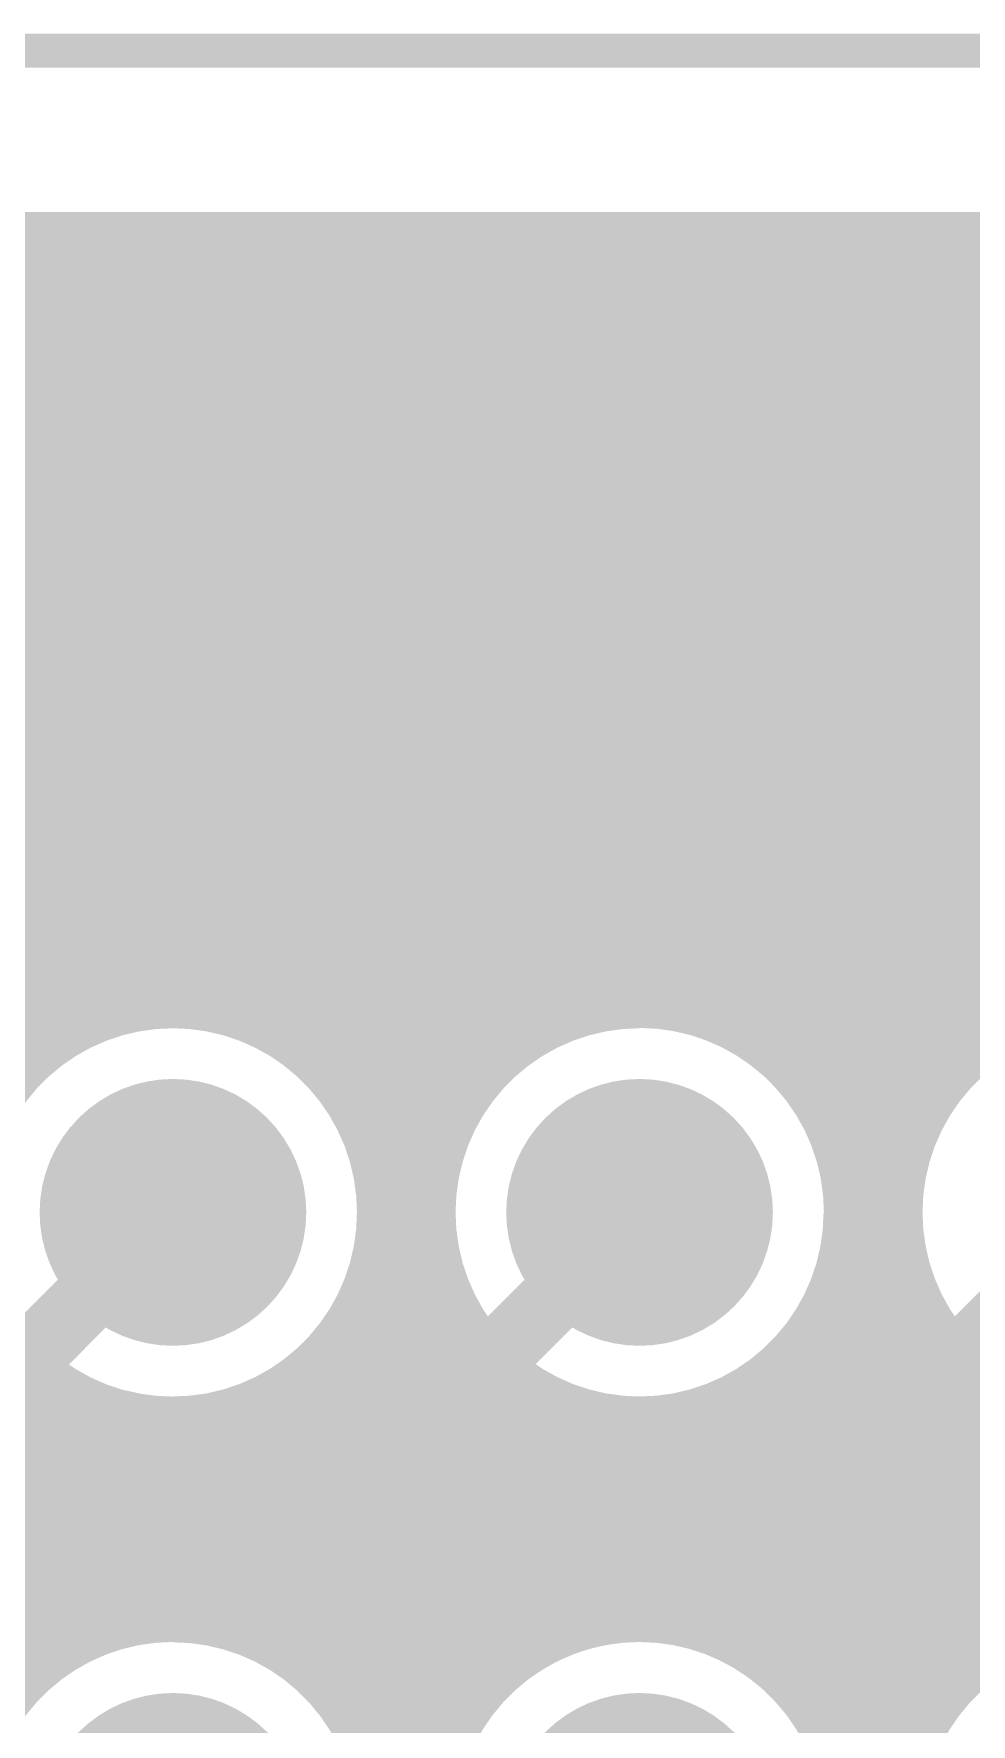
# Model space of a CAD drawing. Extents: x -5 to 100, y -56 to 115.
# Drawn here: x 21.71 to 28.73, y 102.46 to 115.13 of the extents above; entities that cross this region are included whole.
import ezdxf

# ---------------------------------------------------------------- set-up
doc = ezdxf.new("R2010")
doc.units = 0
doc.header["$MEASUREMENT"] = 0
doc.layers.get('0').update_dxf_attribs({"linetype": 'CONTINUOUS'})
for name, color, linetype in [('22-314-0_BOT', 7, 'CONTINUOUS'), ('22-314-0_DRD', 7, 'CONTINUOUS'), ('22-314-0_DRL', 2, 'CONTINUOUS'), ('22-314-0_SMB', 4, 'CONTINUOUS'), ('22-314-0_SMT', 3, 'CONTINUOUS'), ('22-314-0_SST', 5, 'CONTINUOUS'), ('22-314-0_TOP', 10, 'CONTINUOUS'), ('THRUHOLE_TAP', 12, 'CONTINUOUS')]:
    doc.layers.add(name, color=color, linetype=linetype)

# ---------------------------------------------------------------- blocks, each defined once
blk = doc.blocks.new('ROUND_1')
at = {"const_width": 0.99949}
blk.add_lwpolyline([(-0.499744, 0, 1), (0.499744, 0, 1)], format="xyb", close=True, dxfattribs=at)
blk = doc.blocks.new('ROUND_17')
at = {"const_width": 0.54991}
blk.add_lwpolyline([(-0.274954, 0, 1), (0.274954, 0, 1)], format="xyb", close=True, dxfattribs=at)

msp = doc.modelspace()

# ---------------------------------------------------------------- linework, layer by layer
at = {"layer": '22-314-0_BOT'}
for points, const_width in [([(98.425, 113.665), (-3.81, 113.665)], 0.254), ([(98.425, 113.6396), (-3.81, 113.6396)], 0.254), ([(21.7932, 113.665), (21.7932, 107.46232)], 0.254), ([(22.0218, 113.665), (22.0218, 107.61726)], 0.254), ([(22.2504, 113.665), (22.2504, 107.7214)], 0.254), ([(22.479, 113.665), (22.479, 107.77982)], 0.254), ([(22.7076, 113.665), (22.7076, 107.80522)], 0.254), ([(22.9362, 113.665), (22.9362, 107.79506)], 0.254), ([(23.1648, 113.665), (23.1648, 107.7468)], 0.254), ([(23.3934, 113.665), (23.3934, 107.66044)], 0.254), ([(23.622, 113.665), (23.622, 107.52836)], 0.254), ([(23.8506, 113.665), (23.8506, 107.3277)], 0.254), ([(24.0792, 113.665), (24.0792, 107.00766)], 0.254), ([(24.3078, 113.665), (24.3078, 105.4354)], 0.254), ([(24.5364, 113.665), (24.5364, 105.664)], 0.254), ([(24.765, 113.665), (24.765, 106.56062)], 0.254), ([(24.9936, 113.665), (24.9936, 107.13212)], 0.254), ([(25.2222, 113.665), (25.2222, 107.40136)], 0.254), ([(25.4508, 113.665), (25.4508, 107.57662)], 0.254), ([(25.6794, 113.665), (25.6794, 107.69346)], 0.254), ([(25.908, 113.665), (25.908, 107.76712)], 0.254), ([(26.1366, 113.665), (26.1366, 107.80268)], 0.254), ([(26.3652, 113.665), (26.3652, 107.80014)], 0.254), ([(26.5938, 113.665), (26.5938, 107.76458)], 0.254), ([(26.8224, 113.665), (26.8224, 107.69346)], 0.254), ([(27.051, 113.665), (27.051, 107.57408)], 0.254), ([(27.2796, 113.665), (27.2796, 107.39882)], 0.254), ([(27.5082, 113.665), (27.5082, 107.12704)], 0.254), ([(27.7368, 113.665), (27.7368, 106.5403)], 0.254), ([(27.9654, 113.665), (27.9654, 105.59288)], 0.254), ([(28.194, 113.665), (28.194, 105.82148)], 0.254), ([(28.4226, 113.665), (28.4226, 107.01274)], 0.254), ([(28.6512, 113.665), (28.6512, 107.33024)], 0.254), ([(98.425, 113.411), (-3.81, 113.411)], 0.254), ([(98.425, 113.1824), (-3.81, 113.1824)], 0.254), ([(98.425, 112.9538), (-3.81, 112.9538)], 0.254), ([(98.425, 112.7252), (-3.81, 112.7252)], 0.254), ([(98.425, 112.4966), (-3.81, 112.4966)], 0.254), ([(98.425, 112.268), (-3.81, 112.268)], 0.254), ([(98.425, 112.0394), (-3.81, 112.0394)], 0.254), ([(98.425, 111.8108), (-3.81, 111.8108)], 0.254), ([(98.425, 111.5822), (-3.81, 111.5822)], 0.254), ([(98.425, 111.3536), (-3.81, 111.3536)], 0.254), ([(98.425, 111.125), (-3.81, 111.125)], 0.254), ([(98.425, 110.8964), (-3.81, 110.8964)], 0.254), ([(98.425, 110.6678), (-3.81, 110.6678)], 0.254), ([(98.425, 110.4392), (-3.81, 110.4392)], 0.254), ([(98.425, 110.2106), (-3.81, 110.2106)], 0.254), ([(98.425, 109.982), (-3.81, 109.982)], 0.254), ([(43.14444, 109.7534), (-3.81, 109.7534)], 0.254), ([(42.91584, 109.5248), (-3.81, 109.5248)], 0.254), ([(42.68724, 109.2962), (-3.81, 109.2962)], 0.254), ([(42.45864, 109.0676), (-3.81, 109.0676)], 0.254), ([(42.23004, 108.839), (-3.81, 108.839)], 0.254), ([(42.00144, 108.6104), (-3.81, 108.6104)], 0.254), ([(41.77284, 108.3818), (-3.81, 108.3818)], 0.254), ([(41.54424, 108.1532), (-3.81, 108.1532)], 0.254), ([(41.31564, 107.9246), (-3.81, 107.9246)], 0.254), ([(22.18436, 107.696), (19.81454, 107.696)], 0.254), ([(25.68448, 107.696), (23.31466, 107.696)], 0.254), ([(29.1846, 107.696), (26.81478, 107.696)], 0.254), ([(21.79828, 107.4674), (20.20062, 107.4674)], 0.254), ([(25.29586, 107.4674), (23.70074, 107.4674)], 0.254), ([(28.79598, 107.4674), (27.20086, 107.4674)], 0.254), ([(25.0698, 107.2388), (23.9268, 107.2388)], 0.254), ([(28.56992, 107.2388), (27.42692, 107.2388)], 0.254), ([(24.91994, 107.0102), (24.0792, 107.0102)], 0.254), ([(28.42006, 107.0102), (27.57678, 107.0102)], 0.254), ([(24.82088, 106.7816), (24.17826, 106.7816)], 0.254), ([(28.321, 106.7816), (27.67584, 106.7816)], 0.254), ([(24.76246, 106.553), (24.23414, 106.553)], 0.254), ([(28.26258, 106.553), (27.73426, 106.553)], 0.254), ([(28.194, 49.276), (23.622, 53.848), (23.622, 97.79), (21.082, 100.33), (21.082, 104.63022), (22.75078, 106.299)], 0.508), ([(22.75078, 106.299), (21.082, 104.63022), (21.082, 100.33), (23.622, 97.79), (23.622, 53.848), (28.194, 49.276)], 0.508), ([(26.24836, 106.299), (24.638, 104.68864), (24.638, 99.822), (25.146, 99.314), (25.146, 56.134), (30.48, 50.8), (30.48, 46.736), (34.036, 43.18), (34.036, 39.37), (35.814, 37.592), (53.594, 37.592), (58.166, 33.02), (65.024, 33.02), (67.38366, 35.37966), (67.38366, 35.4838)], 0.508), ([(29.74848, 106.299), (28.194, 104.74452), (28.194, 100.33), (27.432, 99.568), (27.432, 55.372), (39.624, 43.18), (39.624, 40.64), (41.148, 39.116), (57.25414, 39.116), (60.8838, 35.4838)], 0.508), ([(24.74214, 106.3244), (24.257, 106.3244)], 0.254), ([(28.24226, 106.3244), (27.75458, 106.3244)], 0.254), ([(24.75484, 106.0958), (24.24176, 106.0958)], 0.254), ([(24.765, 106.03738), (24.765, 105.8926)], 0.254), ([(27.7368, 106.0577), (27.7368, 105.36428)], 0.254), ([(28.25496, 106.0958), (27.74188, 106.0958)], 0.254), ([(24.7904, 105.918), (24.10206, 105.22966)], 0.254), ([(24.7396, 105.8672), (24.1935, 105.8672)], 0.254), ([(28.29052, 105.918), (27.65806, 105.28554)], 0.254), ([(28.23972, 105.8672), (27.69362, 105.8672)], 0.254), ([(24.511, 105.6386), (24.1046, 105.6386)], 0.254), ([(28.01112, 105.6386), (27.60472, 105.6386)], 0.254), ([(24.0792, 105.5878), (24.0792, 105.20426)], 0.254), ([(24.2824, 105.41), (23.96744, 105.41)], 0.254), ([(27.78252, 105.41), (27.46502, 105.41)], 0.254), ([(27.5082, 105.47096), (27.5082, 105.07472)], 0.254), ([(23.8506, 105.2703), (23.8506, 102.72776)], 0.254), ([(24.05634, 105.1814), (23.7617, 105.1814)], 0.254), ([(27.56916, 105.1814), (27.25928, 105.1814)], 0.254), ([(27.2796, 105.19918), (27.2796, 102.79888)], 0.254), ([(23.622, 105.06964), (23.622, 102.92842)], 0.254), ([(27.051, 105.02138), (27.051, 102.97668)], 0.254), ([(23.3934, 104.93502), (23.3934, 103.06304)], 0.254), ([(23.92426, 104.9528), (23.42642, 104.9528)], 0.254), ([(26.8224, 104.90454), (26.8224, 103.09352)], 0.254), ([(27.45994, 104.9528), (26.92654, 104.9528)], 0.254), ([(22.36978, 104.84104), (21.844, 104.31526)], 0.254), ([(22.36978, 104.84104), (21.844, 104.31526)], 0.254), ([(23.876, 104.7242), (22.25294, 104.7242)], 0.254), ([(22.479, 104.81564), (22.479, 103.18242)], 0.254), ([(22.7076, 104.79278), (22.7076, 103.20528)], 0.254), ([(22.9362, 104.80294), (22.9362, 103.19512)], 0.254), ([(23.1648, 104.84866), (23.1648, 103.1494)], 0.254), ([(25.86736, 104.84104), (25.4, 104.37114)], 0.254), ([(27.432, 104.7242), (25.75052, 104.7242)], 0.254), ([(25.908, 104.83088), (25.908, 103.16718)], 0.254), ([(26.1366, 104.79532), (26.1366, 103.20274)], 0.254), ([(26.3652, 104.79532), (26.3652, 103.20274)], 0.254), ([(26.5938, 104.83088), (26.5938, 103.16718)], 0.254), ([(27.432, 104.74452), (27.432, 102.63378)], 0.254), ([(22.2504, 104.72166), (22.2504, 103.12146)], 0.254), ([(23.876, 104.68864), (23.876, 102.70236)], 0.254), ([(25.6794, 104.65054), (25.6794, 103.09352)], 0.254), ([(22.0218, 104.49306), (22.0218, 103.01986)], 0.254), ([(23.876, 104.4956), (22.02434, 104.4956)], 0.254), ([(27.432, 104.4956), (25.52192, 104.4956)], 0.254), ([(25.4, 104.37114), (25.4, 102.94366)], 0.254), ([(25.4508, 104.42194), (25.4508, 102.97668)], 0.254), ([(21.844, 104.31526), (21.844, 102.90302)], 0.254), ([(21.844, 104.31526), (21.844, 102.90302)], 0.254), ([(23.876, 104.267), (21.844, 104.267)], 0.254), ([(27.432, 104.267), (25.4, 104.267)], 0.254), ([(23.876, 104.0384), (21.844, 104.0384)], 0.254), ([(27.432, 104.0384), (25.4, 104.0384)], 0.254), ([(23.876, 103.8098), (21.844, 103.8098)], 0.254), ([(27.432, 103.8098), (25.4, 103.8098)], 0.254), ([(23.876, 103.5812), (21.844, 103.5812)], 0.254), ([(27.432, 103.5812), (25.4, 103.5812)], 0.254), ([(23.876, 103.3526), (21.844, 103.3526)], 0.254), ([(27.432, 103.3526), (25.4, 103.3526)], 0.254), ([(22.25548, 103.124), (21.844, 103.124)], 0.254), ([(23.876, 103.124), (23.24354, 103.124)], 0.254), ([(25.7556, 103.124), (25.4, 103.124)], 0.254), ([(27.432, 103.124), (26.74112, 103.124)], 0.254), ([(23.876, 102.8954), (23.66772, 102.8954)], 0.254), ([(27.432, 102.8954), (27.1653, 102.8954)], 0.254), ([(27.432, 102.6668), (27.40406, 102.6668)], 0.254)]:
    msp.add_lwpolyline(points, dxfattribs=dict(at, const_width=const_width))
at = {"layer": '22-314-0_BOT', "const_width": 0.254}
for points in [[(22.75078, 107.80522, 0.4142136), (21.24456, 106.299)], [(24.257, 106.299, 0.4142136), (22.75078, 107.80522)], [(26.24836, 107.80522, 0.4142136), (24.74214, 106.299)], [(27.75712, 106.299, 0.4142136), (26.24836, 107.80776)], [(29.74848, 107.80522, 0.4142136), (28.24226, 106.299)], [(22.75078, 104.79278, 0.4142136), (24.257, 106.299)], [(24.74214, 106.299, 0.0639892), (24.79108, 105.91818)], [(26.24836, 104.79278, 0.4142136), (27.75458, 106.299)], [(28.24226, 106.299, 0.0639892), (28.2912, 105.91818)], [(27.65552, 105.283, 0.1989124), (27.43248, 104.74452)], [(27.65552, 105.283, 0.1989124), (27.43248, 104.74452)], [(24.09952, 105.22712, 0.1989124), (23.87648, 104.68864)], [(24.09952, 105.22712, 0.1989124), (23.87648, 104.68864)], [(22.36978, 104.84104, 0.0639891), (22.75078, 104.79208)], [(25.86736, 104.84104, 0.0639891), (26.24836, 104.79208)], [(22.75078, 103.20782, 0.1627968), (21.84308, 102.90423)], [(23.876, 102.70236, 0.213826), (22.75078, 103.20662)], [(26.24836, 103.20782, 0.1506988), (25.39858, 102.94575)], [(27.432, 102.63378, 0.2294984), (26.24836, 103.20727)]]:
    msp.add_lwpolyline(points, format="xyb", dxfattribs=at)
at = {"layer": '22-314-0_DRD', "const_width": 0.254}
for points in [[(98.00082, 115.00104), (-2.99974, 115.00104)], [(22.75078, 106.934), (22.11578, 106.299)], [(23.38578, 106.299), (22.75078, 106.934)], [(26.24836, 106.934), (25.61336, 106.299)], [(26.88336, 106.299), (26.24836, 106.934)], [(22.11578, 106.299), (22.75078, 105.664)], [(22.75078, 105.664), (23.38578, 106.299)], [(25.61336, 106.299), (26.24836, 105.664)], [(26.24836, 105.664), (26.88336, 106.299)]]:
    msp.add_lwpolyline(points, dxfattribs=at)
at = {"layer": '22-314-0_DRL', "const_width": 0.254}
msp.add_lwpolyline([(98.00082, 115.00104), (-2.99974, 115.00104)], dxfattribs=at)
at = {"layer": '22-314-0_SST', "const_width": 0.1524}
for points in [[(24.03602, 109.88548), (24.03602, 110.90148), (23.91918, 110.7313)], [(23.02002, 110.2233), (23.02002, 110.05312), (23.08098, 109.88548), (23.3172, 109.88548), (23.37562, 110.05312), (23.37562, 110.90148)], [(23.43658, 110.90148), (23.19782, 110.90148)], [(24.1554, 109.88548), (23.91918, 109.88548)], [(31.84906, 108.72978), (21.3995, 108.72978), (21.3995, 108.8009), (21.3995, 108.93044), (20.44954, 108.93044)], [(21.16074, 107.88904), (21.16074, 104.70896), (24.33828, 104.70896), (24.33828, 107.88904), (21.16074, 107.88904)], [(24.65832, 107.88904), (24.65832, 104.70896), (27.8384, 104.70896), (27.8384, 107.88904), (24.65832, 107.88904)], [(28.15844, 107.88904), (28.15844, 104.70896), (31.33852, 104.70896), (31.33852, 107.88904), (28.15844, 107.88904)], [(22.86762, 106.18216), (23.06828, 105.9815), (22.43328, 105.9815), (22.6314, 106.18216), (22.86762, 106.18216), (22.86762, 106.41584), (23.06828, 106.6165), (22.43328, 106.6165), (22.6314, 106.41584), (22.86762, 106.41584)], [(22.43328, 106.6165), (22.43328, 105.9815)], [(23.06828, 105.9815), (23.06828, 106.6165)], [(26.36774, 106.18216), (26.5684, 105.9815), (25.9334, 105.9815), (26.13152, 106.18216), (26.36774, 106.18216), (26.36774, 106.41584), (26.5684, 106.6165), (25.9334, 106.6165), (26.13152, 106.41584), (26.36774, 106.41584)], [(25.9334, 106.6165), (25.9334, 105.9815)], [(26.5684, 105.9815), (26.5684, 106.6165)], [(22.6314, 106.18216), (22.6314, 106.41584)], [(26.13152, 106.18216), (26.13152, 106.41584)], [(21.16074, 103.2891), (21.16074, 100.10902), (24.33828, 100.10902), (24.33828, 103.2891), (21.16074, 103.2891)], [(24.65832, 103.2891), (24.65832, 100.10902), (27.8384, 100.10902), (27.8384, 103.2891), (24.65832, 103.2891)], [(28.15844, 103.2891), (28.15844, 100.10902), (31.33852, 100.10902), (31.33852, 103.2891), (28.15844, 103.2891)]]:
    msp.add_lwpolyline(points, dxfattribs=at)
at = {"layer": '22-314-0_TOP', "const_width": 0.254}
for points in [[(98.425, 113.665), (-3.81, 113.665)], [(98.425, 113.6396), (-3.81, 113.6396)], [(21.7932, 113.665), (21.7932, 107.46232)], [(22.0218, 113.665), (22.0218, 107.61726)], [(22.2504, 113.665), (22.2504, 107.7214)], [(22.479, 113.665), (22.479, 107.77982)], [(22.7076, 113.665), (22.7076, 107.80522)], [(22.9362, 113.665), (22.9362, 107.79506)], [(23.1648, 113.665), (23.1648, 107.7468)], [(23.3934, 113.665), (23.3934, 107.66044)], [(23.622, 113.665), (23.622, 107.52836)], [(23.8506, 113.665), (23.8506, 107.3277)], [(24.0792, 113.665), (24.0792, 107.00766)], [(24.3078, 113.665), (24.3078, 89.662)], [(24.5364, 113.665), (24.5364, 89.662)], [(24.765, 113.665), (24.765, 106.56062)], [(24.9936, 113.665), (24.9936, 107.13212)], [(25.2222, 113.665), (25.2222, 107.40136)], [(25.4508, 113.665), (25.4508, 107.57662)], [(25.6794, 113.665), (25.6794, 107.69346)], [(25.908, 113.665), (25.908, 107.76712)], [(26.1366, 113.665), (26.1366, 107.80268)], [(26.3652, 113.665), (26.3652, 107.80014)], [(26.5938, 113.665), (26.5938, 107.76458)], [(26.8224, 113.665), (26.8224, 107.69346)], [(27.051, 113.665), (27.051, 107.57408)], [(27.2796, 113.665), (27.2796, 107.39882)], [(27.5082, 113.665), (27.5082, 107.12704)], [(27.7368, 113.665), (27.7368, 106.5403)], [(27.9654, 113.665), (27.9654, 92.6084)], [(28.194, 113.665), (28.194, 92.8243)], [(28.4226, 113.665), (28.4226, 107.01274)], [(28.6512, 113.665), (28.6512, 107.33024)], [(98.425, 113.411), (-3.81, 113.411)], [(98.425, 113.1824), (-3.81, 113.1824)], [(98.425, 112.9538), (-3.81, 112.9538)], [(98.425, 112.7252), (-3.81, 112.7252)], [(98.425, 112.4966), (-3.81, 112.4966)], [(98.425, 112.268), (-3.81, 112.268)], [(98.425, 112.0394), (-3.81, 112.0394)], [(98.425, 111.8108), (-3.81, 111.8108)], [(98.425, 111.5822), (-3.81, 111.5822)], [(98.425, 111.3536), (-3.81, 111.3536)], [(98.425, 111.125), (-3.81, 111.125)], [(98.425, 110.8964), (-3.81, 110.8964)], [(98.425, 110.6678), (-3.81, 110.6678)], [(98.425, 110.4392), (-3.81, 110.4392)], [(98.425, 110.2106), (-3.81, 110.2106)], [(98.425, 109.982), (-3.81, 109.982)], [(98.425, 109.7534), (-3.81, 109.7534)], [(98.425, 109.5248), (-3.81, 109.5248)], [(98.425, 109.2962), (-3.81, 109.2962)], [(98.425, 109.0676), (-3.81, 109.0676)], [(98.425, 108.839), (-3.81, 108.839)], [(98.425, 108.6104), (-3.81, 108.6104)], [(98.425, 108.3818), (-3.81, 108.3818)], [(98.425, 108.1532), (-3.81, 108.1532)], [(91.19108, 107.9246), (-3.81, 107.9246)], [(22.18436, 107.696), (19.81454, 107.696)], [(25.68448, 107.696), (23.31466, 107.696)], [(29.1846, 107.696), (26.81478, 107.696)], [(21.79828, 107.4674), (20.20062, 107.4674)], [(25.29586, 107.4674), (23.70074, 107.4674)], [(28.79598, 107.4674), (27.20086, 107.4674)], [(25.0698, 107.2388), (23.9268, 107.2388)], [(28.56992, 107.2388), (27.42692, 107.2388)], [(24.91994, 107.0102), (24.0792, 107.0102)], [(28.42006, 107.0102), (27.57678, 107.0102)], [(24.82088, 106.7816), (24.17826, 106.7816)], [(28.321, 106.7816), (27.67584, 106.7816)], [(24.76246, 106.553), (24.23414, 106.553)], [(28.26258, 106.553), (27.73426, 106.553)], [(24.74214, 106.3244), (24.257, 106.3244)], [(28.24226, 106.3244), (27.75458, 106.3244)], [(24.75484, 106.0958), (24.24176, 106.0958)], [(24.765, 106.03738), (24.765, 101.96068)], [(27.7368, 106.0577), (27.7368, 101.94036)], [(28.25496, 106.0958), (27.74188, 106.0958)], [(24.80564, 105.8672), (24.1935, 105.8672)], [(28.30576, 105.8672), (27.69362, 105.8672)], [(24.89454, 105.6386), (24.1046, 105.6386)], [(28.39466, 105.6386), (27.60472, 105.6386)], [(24.0792, 105.5878), (24.0792, 102.41026)], [(28.4226, 105.58272), (28.4226, 102.41534)], [(25.0317, 105.41), (23.96744, 105.41)], [(24.9936, 105.46588), (24.9936, 102.53218)], [(28.53182, 105.41), (27.46502, 105.41)], [(27.5082, 105.47096), (27.5082, 102.5271)], [(23.8506, 105.2703), (23.8506, 102.72776)], [(28.6512, 105.26522), (28.6512, 102.73284)], [(21.73732, 105.1814), (20.26158, 105.1814)], [(21.7932, 105.13314), (21.7932, 102.86492)], [(25.23744, 105.1814), (23.7617, 105.1814)], [(25.2222, 105.19664), (25.2222, 102.80142)], [(28.73756, 105.1814), (27.25928, 105.1814)], [(27.2796, 105.19918), (27.2796, 102.79888)], [(22.0218, 104.9782), (22.0218, 103.01986)], [(23.622, 105.06964), (23.622, 102.92842)], [(25.4508, 105.02138), (25.4508, 102.97668)], [(27.051, 105.02138), (27.051, 102.97668)], [(22.0726, 104.9528), (19.9263, 104.9528)], [(22.2504, 104.8766), (22.2504, 103.12146)], [(23.3934, 104.93502), (23.3934, 103.06304)], [(25.57018, 104.9528), (23.42642, 104.9528)], [(25.6794, 104.90454), (25.6794, 103.09352)], [(26.8224, 104.90454), (26.8224, 103.09352)], [(29.0703, 104.9528), (26.92654, 104.9528)], [(77.5462, 104.7242), (8.25246, 104.7242)], [(22.479, 104.81564), (22.479, 103.18242)], [(22.7076, 104.79278), (22.7076, 103.20528)], [(22.9362, 104.80294), (22.9362, 103.19512)], [(23.1648, 104.84866), (23.1648, 103.1494)], [(25.908, 104.83088), (25.908, 103.16718)], [(26.1366, 104.79532), (26.1366, 103.20274)], [(26.3652, 104.79532), (26.3652, 103.20274)], [(26.5938, 104.83088), (26.5938, 103.16718)], [(77.7748, 104.4956), (8.02386, 104.4956)], [(78.0034, 104.267), (7.79526, 104.267)], [(78.2447, 104.0384), (7.56666, 104.0384)], [(82.56524, 103.8098), (7.33806, 103.8098)], [(82.79384, 103.5812), (7.10946, 103.5812)], [(83.02244, 103.3526), (0.88138, 103.3526)], [(22.25548, 103.124), (19.74342, 103.124)], [(25.7556, 103.124), (23.24354, 103.124)], [(29.25572, 103.124), (26.74112, 103.124)], [(21.8313, 102.8954), (20.1676, 102.8954)], [(25.33142, 102.8954), (23.66772, 102.8954)], [(28.83154, 102.8954), (27.1653, 102.8954)], [(21.59254, 102.6668), (20.40636, 102.6668)], [(25.09266, 102.6668), (23.90648, 102.6668)], [(28.59278, 102.6668), (27.40406, 102.6668)], [(24.93518, 102.4382), (24.06396, 102.4382)], [(28.4353, 102.4382), (27.56154, 102.4382)]]:
    msp.add_lwpolyline(points, dxfattribs=at)
for points in [[(22.75078, 107.80522, 0.4142136), (21.24456, 106.299)], [(24.257, 106.299, 0.4142136), (22.75078, 107.80522)], [(26.24836, 107.80522, 0.4142136), (24.74214, 106.299)], [(27.75712, 106.299, 0.4142136), (26.24836, 107.80776)], [(29.74848, 107.80522, 0.4142136), (28.24226, 106.299)], [(21.24202, 106.299, 0.4142136), (22.75078, 104.79024)], [(22.75078, 104.79278, 0.4142136), (24.257, 106.299)], [(24.74214, 106.299, 0.4142136), (26.24836, 104.79278)], [(26.24836, 104.79278, 0.4142136), (27.75458, 106.299)], [(28.24226, 106.299, 0.4142136), (29.74848, 104.79278)], [(22.75078, 103.20782, 0.4142136), (21.24202, 101.69906)], [(24.257, 101.69906, 0.4142136), (22.75078, 103.20528)], [(26.24836, 103.20782, 0.4142136), (24.7396, 101.69906)], [(27.75712, 101.69906, 0.4142136), (26.24836, 103.20782)], [(29.74848, 103.20782, 0.4142136), (28.23972, 101.69906)]]:
    msp.add_lwpolyline(points, format="xyb", dxfattribs=at)

# ---------------------------------------------------------------- block references
at = {"layer": '22-314-0_BOT'}
for p in [(22.75078, 106.299), (26.24836, 106.299), (22.75078, 101.69906), (26.24836, 101.69906)]:
    msp.add_blockref('ROUND_1', p, dxfattribs=at)
at = {"layer": '22-314-0_DRL'}
for p in [(22.75078, 106.299), (26.24836, 106.299)]:
    msp.add_blockref('ROUND_17', p, dxfattribs=at)
at = {"layer": '22-314-0_SMB'}
for p in [(22.75078, 106.299), (26.24836, 106.299), (22.75078, 101.69906), (26.24836, 101.69906)]:
    msp.add_blockref('ROUND_1', p, dxfattribs=at)
at = {"layer": '22-314-0_SMT'}
for p in [(22.75078, 106.299), (26.24836, 106.299), (22.75078, 101.69906), (26.24836, 101.69906)]:
    msp.add_blockref('ROUND_1', p, dxfattribs=at)
at = {"layer": '22-314-0_TOP'}
for p in [(22.75078, 106.299), (26.24836, 106.299), (22.75078, 101.69906), (26.24836, 101.69906)]:
    msp.add_blockref('ROUND_1', p, dxfattribs=at)
at = {"layer": 'THRUHOLE_TAP'}
for p in [(22.75078, 106.299), (26.24836, 106.299)]:
    msp.add_blockref('ROUND_17', p, dxfattribs=at)

doc.saveas('drawing.dxf')
